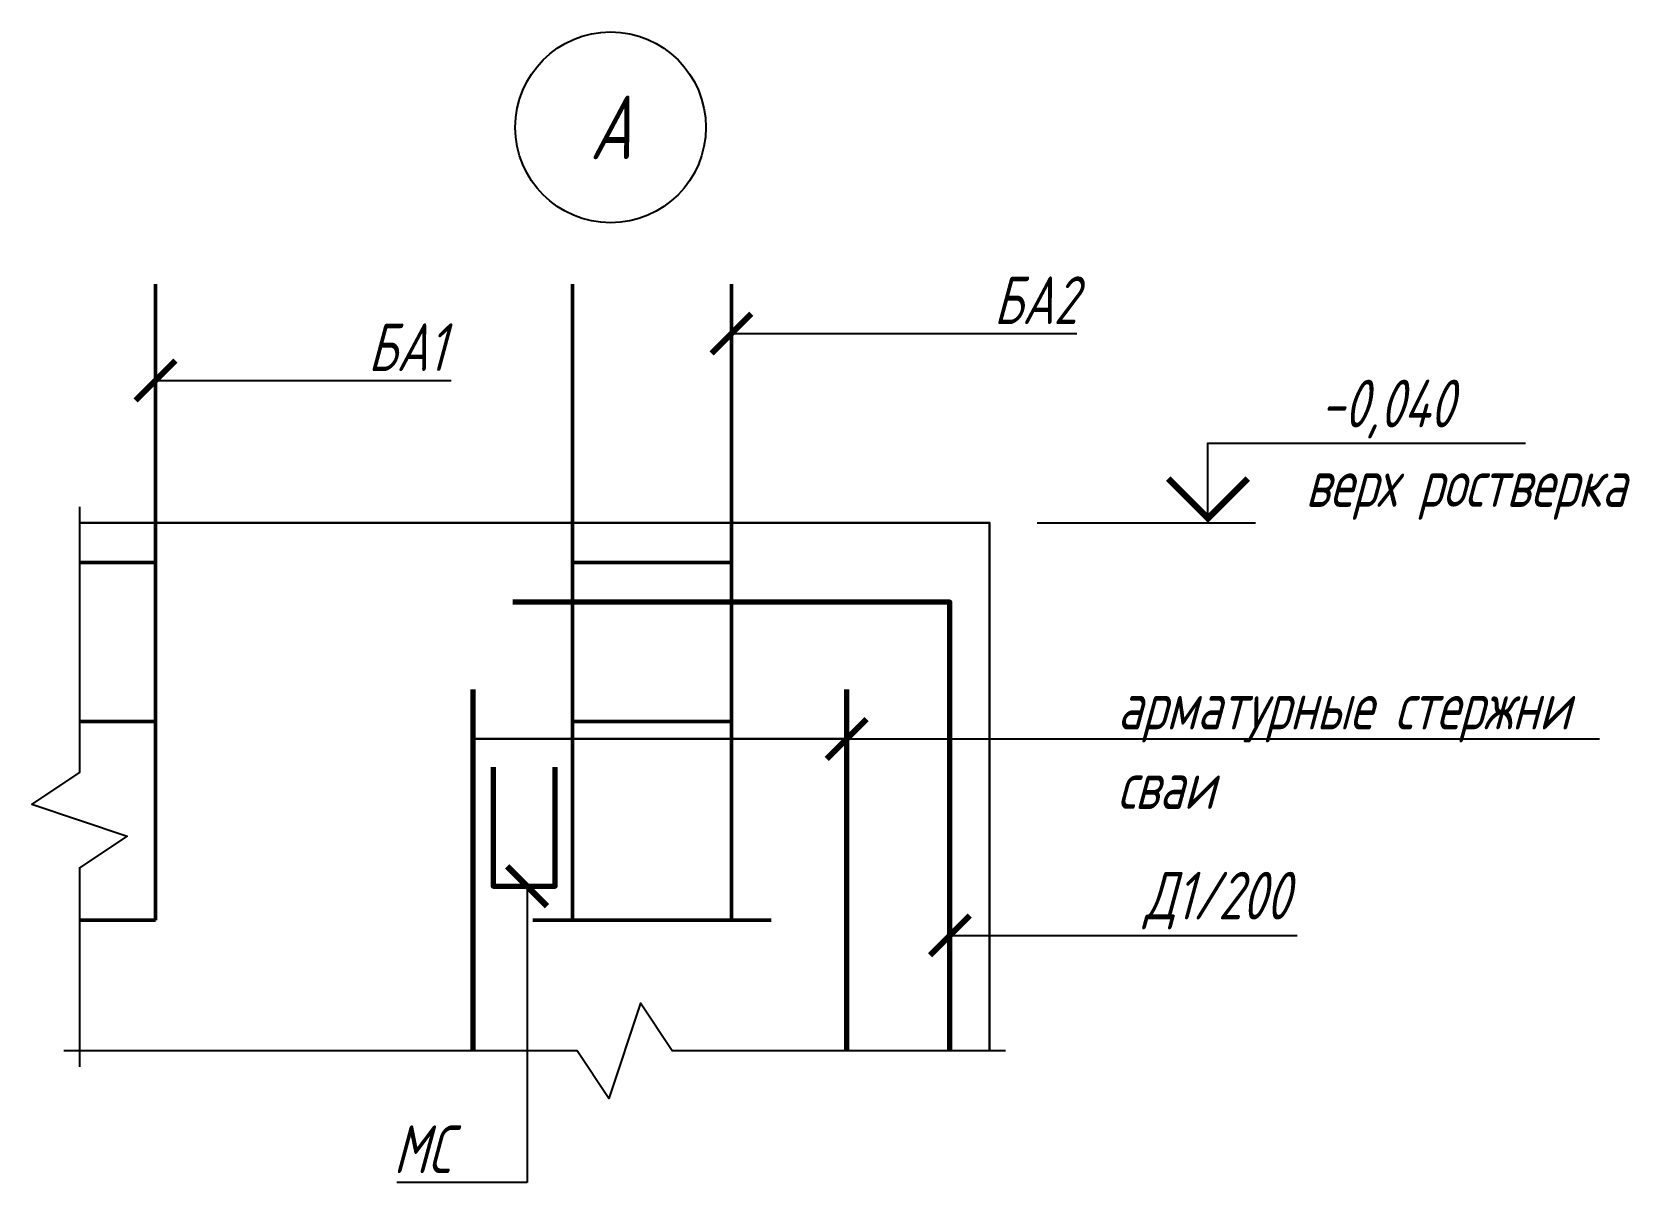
# Model space of a CAD drawing. Header units: millimetres. Extents: x 18535 to 117897, y 11356 to 27315.
# Drawn here: x 36181 to 38193, y 11356 to 12810 of the extents above; entities that cross this region are included whole.
import ezdxf
from ezdxf import colors
from ezdxf.entities.mleader import LeaderData, LeaderLine
from ezdxf.enums import TextEntityAlignment as Align
from ezdxf.math import Vec2, Vec3

# ---------------------------------------------------------------- set-up
doc = ezdxf.new("R2010")
doc.units = ezdxf.units.MM
for name, color, linetype, lineweight in [('Dimensions', 1, 'Continuous', 25), ('Обозначения', 102, 'Continuous', 25), ('Основная', 134, 'Continuous', 70)]:
    doc.layers.add(name, color=color, linetype=linetype, lineweight=lineweight)
doc.styles.add('!Жартун', font='simplex.shx', dxfattribs={"width": 0.7, "oblique": 15, "height": 3})
doc.styles.get("Standard").update_dxf_attribs({"font": 'simplex.shx', "width": 0.7, "oblique": 15, "height": 3})

# ---------------------------------------------------------------- blocks, each defined once
blk = doc.blocks.new('_ArchTick')
at = {"color": 0, "linetype": 'ByBlock', "const_width": 0.15}
blk.add_lwpolyline([(-0.5, -0.5), (0.5, 0.5)], dxfattribs=at)
blk = doc.blocks.new('*U286')
at = {"color": 0, "linetype": 'ByBlock', "lineweight": -2}
blk.add_line((3, 0), (16.74, 0), dxfattribs=at)
blk.add_lwpolyline([(13.74, 0), (13.74, 5), (33.74, 5)], dxfattribs=at)
blk.add_lwpolyline([(11.24, 2.78, 0.4, 0.4, 0), (13.74, 0.28, 0.4, 0.4, 0), (16.24, 2.78, 0.4, 0.4, 0)], format="xyseb", dxfattribs=at)
at = {"color": 0, "linetype": 'ByBlock', "lineweight": -2, "oblique": 15}
for tag, p in [('ОТМЕТКА', (24.99, 7.5)), ('НТЕКСТ', (29.96, 2.5))]:
    blk.add_attdef(tag, text='', height=3, dxfattribs=at).set_placement(p, align=Align.MIDDLE_CENTER)

msp = doc.modelspace()

# ---------------------------------------------------------------- linework, layer by layer
at = {"layer": 'Обозначения'}
for points in [[(36240.9, 12212.9), (36240.9, 11878.6), (36180.9, 11838.6), (36300.9, 11798.6), (36240.9, 11758.6), (36240.9, 11508.4)], [(37406.4, 11528.4), (36987, 11528.4), (36947, 11588.4), (36907, 11468.4), (36867, 11528.4), (36220.9, 11528.4)]]:
    msp.add_lwpolyline(points, dxfattribs=at)
at = {"layer": 'Обозначения', "lineweight": 30}
msp.add_lwpolyline([(36240.9, 12192.9), (37386.4, 12192.9), (37386.4, 11528.4)], dxfattribs=at)
at = {"layer": 'Обозначения'}
msp.add_circle((36909.3, 12690.4), 120, dxfattribs=at)
at = {"layer": 'Основная', "lineweight": 50}
for points in [[(36336.4, 12492.9), (36336.4, 11692.9)], [(36861.4, 12492.9), (36861.4, 11692.9)], [(37061.4, 12492.9), (37061.4, 11692.9)], [(36240.9, 12142.9), (36336.4, 12142.9)], [(36861.4, 12142.9), (37061.4, 12142.9)], [(36240.9, 11942.9), (36336.4, 11942.9)], [(36861.4, 11942.9), (37061.4, 11942.9)], [(36240.9, 11692.9), (36336.4, 11692.9)], [(36811.4, 11692.9), (37111.4, 11692.9)]]:
    msp.add_lwpolyline(points, dxfattribs=at)
at = {"layer": 'Основная', "lineweight": 70}
msp.add_lwpolyline([(37336.4, 11528.4), (37336.4, 12092.9), (36786.4, 12092.9)], dxfattribs=at)
at = {"layer": 'Основная'}
for points in [[(36736.4, 11528.4), (36736.4, 11982.9)], [(37206.4, 11982.9), (37206.4, 11528.4)], [(36761.4, 11885.5), (36761.4, 11735.5), (36839.7, 11735.5), (36839.7, 11885.5)]]:
    msp.add_lwpolyline(points, dxfattribs=at)

# ---------------------------------------------------------------- block references
at = {"layer": 'Dimensions'}
ref = msp.add_blockref('*U286', (37386.4, 12192.9), dxfattribs=dict(at, xscale=20, yscale=20, zscale=20))
ref.add_attrib('ОТМЕТКА', '-0,040', dxfattribs={"layer": '0', "color": 0, "linetype": 'ByBlock', "lineweight": -2, "height": 60, "oblique": 15, "width": 0.7}).set_placement((37886.3, 12342.9), align=Align.MIDDLE_CENTER)
ref.add_attrib('НТЕКСТ', 'верх ростверка', dxfattribs={"layer": '0', "color": 0, "linetype": 'ByBlock', "lineweight": -2, "height": 60, "oblique": 15, "width": 0.7}).set_placement((37985.7, 12242.9), align=Align.MIDDLE_CENTER)

# ---------------------------------------------------------------- texts
at = {"layer": 'Обозначения', "style": '!Жартун', "oblique": 15, "width": 0.7}
msp.add_text('А', height=80, dxfattribs=at).set_placement((36909.3, 12690.4), align=Align.MIDDLE_CENTER)

# ---------------------------------------------------------------- leaders
at = {"layer": 'Обозначения'}
ml = msp.add_multileader_mtext('Standard', dxfattribs=at)
ml.set_content('БА2', color=256, style='!Жартун')
ml.set_leader_properties()
ml.set_arrow_properties(name='ARCHTICK')
ml.build(insert=Vec2(0, 0))
ml.multileader.update_dxf_attribs({"text_left_attachment_type": 6, "text_right_attachment_type": 6, "dogleg_length": 2, "arrow_head_size": 50, "scale": 20})
ctx = ml.context
ctx.base_point, ctx.scale, ctx.char_height, ctx.arrow_head_size, ctx.landing_gap_size, ctx.plane_origin = Vec3(37351.6, 12430.9), 20, 60, 50, 40, Vec3(37061.4, 12430.9)
ctx.left_attachment, ctx.right_attachment = 6, 6
notes = []
notes.append((ctx, [(0, (1, 1, 0), (37311.6, 12430.9), (1, 0), 40, [(0, [(37061.4, 12430.9)], 0, [])])]))
ctx.mtext.insert, ctx.mtext.flow_direction = Vec3(37391.6, 12502.9), 5
ml = msp.add_multileader_mtext('Standard', dxfattribs=at)
ml.set_content('БА1', color=256, style='!Жартун')
ml.set_leader_properties()
ml.set_arrow_properties(name='ARCHTICK')
ml.build(insert=Vec2(0, 0))
ml.multileader.update_dxf_attribs({"text_left_attachment_type": 6, "text_right_attachment_type": 6, "dogleg_length": 2, "arrow_head_size": 50, "scale": 20})
ctx = ml.context
ctx.base_point, ctx.scale, ctx.char_height, ctx.arrow_head_size, ctx.landing_gap_size, ctx.plane_origin = Vec3(36563.9, 12371.8), 20, 60, 50, 40, Vec3(36336.4, 12371.8)
ctx.left_attachment, ctx.right_attachment = 6, 6
notes.append((ctx, [(0, (1, 1, 0), (36523.9, 12371.8), (1, 0), 40, [(0, [(36336.4, 12371.8)], 0, [])])]))
ctx.mtext.insert, ctx.mtext.flow_direction = Vec3(36603.9, 12443.8), 5
ml = msp.add_multileader_mtext('Standard', dxfattribs=at)
ml.set_content('арматурные стержни^Jсваи', color=256, style='!Жартун')
ml.set_leader_properties()
ml.set_arrow_properties(name='ARCHTICK')
ml.build(insert=Vec2(0, 0))
ml.multileader.update_dxf_attribs({"text_left_attachment_type": 6, "text_right_attachment_type": 6, "dogleg_length": 2, "arrow_head_size": 50, "scale": 20})
ctx = ml.context
ctx.base_point, ctx.scale, ctx.char_height, ctx.arrow_head_size, ctx.landing_gap_size, ctx.plane_origin = Vec3(37507.2, 11920.8), 20, 60, 50, 40, Vec3(37206.4, 11920.8)
ctx.left_attachment, ctx.right_attachment = 6, 6
notes.append((ctx, [(0, (1, 1, 0), (37467.2, 11920.8), (1, 0), 40, [(1, [(37206.4, 11920.8), (36736.4, 11920.8)], 0, [])])]))
ctx.mtext.insert, ctx.mtext.flow_direction = Vec3(37547.2, 11992.8), 5
ml = msp.add_multileader_mtext('Standard', dxfattribs=at)
ml.set_content('МС', color=256, style='!Жартун')
ml.set_leader_properties()
ml.set_arrow_properties(name='ARCHTICK')
ml.build(insert=Vec2(0, 0))
ml.multileader.update_dxf_attribs({"text_left_attachment_type": 6, "text_right_attachment_type": 6, "dogleg_length": 2, "arrow_head_size": 50, "scale": 20})
ctx = ml.context
ctx.base_point, ctx.scale, ctx.char_height, ctx.arrow_head_size, ctx.landing_gap_size, ctx.plane_origin = Vec3(36595.9, 11362.6), 20, 60, 50, 40, Vec3(36514.6, 11689)
ctx.left_attachment, ctx.right_attachment = 6, 6
notes.append((ctx, [(1, (1, 1, 0), (36804.2, 11362.6), (-1, 0), 40, [(0, [(36804.2, 11735.5)], 0, [])])]))
ctx.mtext.insert, ctx.mtext.flow_direction = Vec3(36635.9, 11434.6), 5
ml = msp.add_multileader_mtext('Standard', dxfattribs=at)
ml.set_content('Д1/200', color=256, style='!Жартун')
ml.set_leader_properties()
ml.set_arrow_properties(name='ARCHTICK')
ml.build(insert=Vec2(0, 0))
ml.multileader.update_dxf_attribs({"text_left_attachment_type": 6, "text_right_attachment_type": 6, "dogleg_length": 2, "arrow_head_size": 50, "scale": 20})
ctx = ml.context
ctx.base_point, ctx.scale, ctx.char_height, ctx.arrow_head_size, ctx.landing_gap_size, ctx.plane_origin = Vec3(37541.1, 11673.7), 20, 60, 50, 40, Vec3(37336.4, 11673.7)
ctx.left_attachment, ctx.right_attachment = 6, 6
notes.append((ctx, [(0, (1, 1, 0), (37501.1, 11673.7), (1, 0), 40, [(0, [(37336.4, 11673.7)], 0, [])])]))
ctx.mtext.insert, ctx.mtext.flow_direction = Vec3(37581.1, 11753.7), 5
for ctx, leaders in notes:
    for number, flags, end, landing, length, lines in leaders:
        leader = LeaderData()
        leader.index, (leader.has_last_leader_line, leader.has_dogleg_vector, leader.attachment_direction) = number, flags
        leader.last_leader_point, leader.dogleg_vector, leader.dogleg_length = Vec3(end), Vec3(landing), length
        for number, points, colour, breaks in lines:
            line = LeaderLine()
            line.index, line.vertices, line.color, line.breaks = number, Vec3.list(points), colors.encode_raw_color(colour), breaks
            leader.lines.append(line)
        ctx.leaders.append(leader)

doc.saveas('drawing.dxf')
